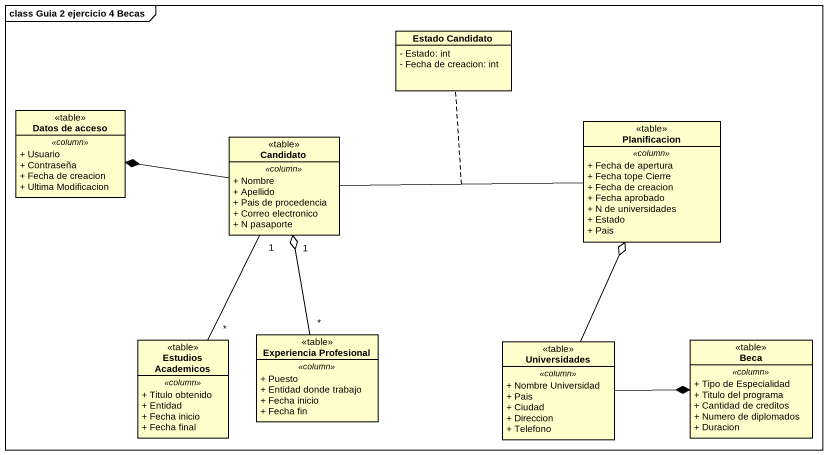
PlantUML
@startuml
mainframe class Guia 2 ejercicio 4 Becas
hide circle
hide empty members
skinparam classAttributeIconSize 0
class "Estado Candidato" as Estado_Candidato {
  - Estado: int
  - Fecha de creacion: int
}
class "Datos de acceso" as Datos_de_acceso <<table>> {
  .. <<column>> ..
  + Usuario
  + Contraseña
  + Fecha de creacion
  + Ultima Modificacion
}
class Candidato <<table>> {
  .. <<column>> ..
  + Nombre
  + Apellido
  + Pais de procedencia
  + Correo electronico
  + N pasaporte
}
class Planificacion <<table>> {
  .. <<column>> ..
  + Fecha de apertura
  + Fecha tope Cierre
  + Fecha de creacion
  + Fecha aprobado
  + N de universidades
  + Estado
  + Pais
}
class "Estudios Academicos" as Estudios_Academicos <<table>> {
  .. <<column>> ..
  + Titulo obtenido
  + Entidad
  + Fecha inicio
  + Fecha final
}
class "Experiencia Profesional" as Experiencia_Profesional <<table>> {
  .. <<column>> ..
  + Puesto
  + Entidad donde trabajo
  + Fecha inicio
  + Fecha fin
}
class Universidades <<table>> {
  .. <<column>> ..
  + Nombre Universidad
  + Pais
  + Ciudad
  + Direccion
  + Telefono
}
class Beca <<table>> {
  .. <<column>> ..
  + Tipo de Especialidad
  + Titulo del programa
  + Cantidad de creditos
  + Numero de diplomados
  + Duracion
}
Candidato -left-* Datos_de_acceso
Candidato "1" -- "*" Estudios_Academicos
Planificacion -left- Candidato
(Planificacion, Candidato) .. Estado_Candidato
Experiencia_Profesional "*" -up-o "1" Candidato
Universidades -up-o Planificacion
Universidades -right-* Beca
@enduml
